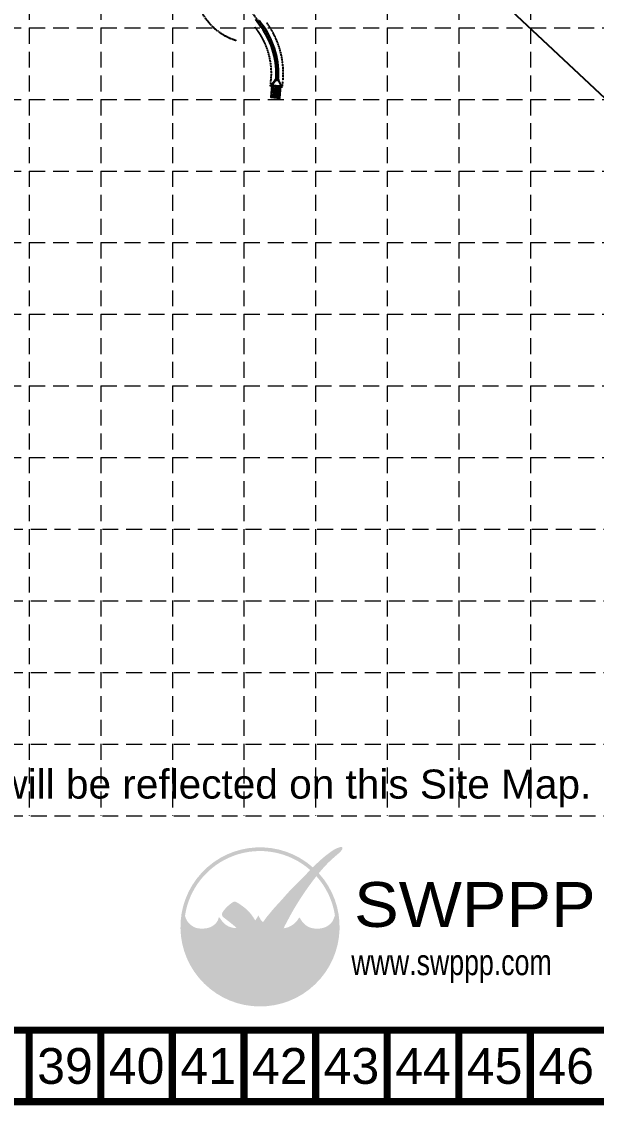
# Model space of a CAD drawing. Header units: inches. Extents: x 2468851 to 2474620, y 7110473 to 7114082.
# Drawn here: x 2472356 to 2473078, y 7110473 to 7111835 of the extents above; entities that cross this region are included whole.
import ezdxf
from ezdxf.enums import TextEntityAlignment as Align

# ---------------------------------------------------------------- set-up
doc = ezdxf.new("R2010")
doc.units = ezdxf.units.IN
doc.header["$MEASUREMENT"] = 0
for name, pattern in [('CENTER2', [1.125, 0.75, -0.125, 0.125, -0.125]), ('DASHED', [1.1, 0.9, -0.2]), ('HIDDEN', [0.375, 0.25, -0.125]), ('PHANTOM2', [3.15, 1.9, -0.25, 0.25, -0.25, 0.25, -0.25])]:
    doc.linetypes.add(name, pattern=pattern)
for name, color, linetype in [('BASE', 7, 'Continuous'), ('BDY', 250, 'PHANTOM2'), ('ESMT', 250, 'HIDDEN'), ('fut-bl', 157, 'DASHED'), ('GRID', 254, 'HIDDEN'), ('LOGO', 7, 'Continuous'), ('SODDED LOT', 2, 'Continuous'), ('STM', 1, 'Continuous'), ('stm-cl', 13, 'CENTER2'), ('stm-pipe', 5, 'Continuous')]:
    doc.layers.add(name, color=color, linetype=linetype)
doc.styles.add('LOGO1', font='ROCKEB.TTF', dxfattribs={"height": 25})
doc.styles.get("Standard").update_dxf_attribs({"font": 'ARIAL.TTF'})
pattern_1 = [(36.1597, (2472525.216, 7110953.12), (2.60804, 16.76896), [1.2, -1.8, 0.6, -1.8, 0.6, -6]), (36.1597, (2472529.352, 7110957.629), (2.60804, 16.76896), [0.6, -11.4]), (36.1597, (2472526.091, 7110955.99), (2.60804, 16.76896), [0.6, -1.2, 0.6, -9.6]), (36.1597, (2472530.581, 7110960.014), (2.60804, 16.76896), [1.2, -10.8]), (36.1597, (2472531.196, 7110961.207), (2.60804, 16.76896), [0.6, -11.4]), (36.1597, (2472527.582, 7110960.052), (2.60804, 16.76896), [1.2, -10.8]), (36.1597, (2472522.383, 7110956.996), (2.60804, 16.76896), [0.6, -1.2, 0.6, -3, 1.8, -4.8]), (36.1597, (2472528.457, 7110962.921), (2.60804, 16.76896), [1.2, -10.8]), (36.1597, (2472522.29, 7110959.157), (2.60804, 16.76896), [1.2, -0.6, 0.6, -4.8, 0.6, -4.2]), (36.1597, (2472521.452, 7110959.287), (2.60804, 16.76896), [0.6, -11.4]), (36.1597, (2472524.489, 7110962.25), (2.60804, 16.76896), [0.6, -0.6, 0.6, -10.2]), (36.1597, (2472522.681, 7110961.672), (2.60804, 16.76896), [0.6, -11.4]), (36.1597, (2472528.625, 7110966.759), (2.60804, 16.76896), [0.6, -11.4]), (36.1597, (2472523.911, 7110964.057), (2.60804, 16.76896), [0.6, -4.8, 0.6, -6]), (36.1597, (2472523.557, 7110964.542), (2.60804, 16.76896), [1.2, -10.8]), (36.1597, (2472525.141, 7110966.442), (2.60804, 16.76896), [1.2, -10.8]), (36.1597, (2472518.974, 7110962.678), (2.60804, 16.76896), [0.6, -7.2, 1.2, -3]), (126.1597, (2472522.029, 7110957.48), (-16.76896, 2.60804), [2.4, -2.4, 1.2, -6]), (126.1597, (2472522.514, 7110957.834), (-16.76896, 2.60804), [0.6, -4.2, 1.2, -6]), (126.1597, (2472524.768, 7110955.766), (-16.76896, 2.60804), [1.8, -10.2]), (126.1597, (2472525.253, 7110956.12), (-16.76896, 2.60804), [1.2, -10.8]), (126.1597, (2472526.799, 7110955.021), (-16.76896, 2.60804), [0.6, -7.2, 0.6, -0.6, 1.2, -1.8]), (126.1597, (2472527.768, 7110955.729), (-16.76896, 2.60804), [0.6, -4.2, 0.6, -6.6]), (126.1597, (2472525.42, 7110959.958), (-16.76896, 2.60804), [1.2, -1.8, 0.6, -0.6, 1.2, -6.6]), (126.1597, (2472527.321, 7110958.375), (-16.76896, 2.60804), [1.2, -6.6, 0.6, -3.6]), (126.1597, (2472529.221, 7110956.791), (-16.76896, 2.60804), [0.6, -0.6, 1.2, -9.6]), (126.1597, (2472525.588, 7110963.797), (-16.76896, 2.60804), [0.6, -11.4]), (126.1597, (2472526.072, 7110964.15), (-16.76896, 2.60804), [1.2, -1.2, 0.6, -0.6, 1.2, -7.2]), (126.1597, (2472529.743, 7110960.145), (-16.76896, 2.60804), [0.6, -0.6, 0.6, -1.2, 0.6, -8.4]), (126.1597, (2472528.718, 7110964.598), (-16.76896, 2.60804), [2.4, -9.6]), (126.1597, (2472529.91, 7110963.983), (-16.76896, 2.60804), [2.4, -1.8, 1.2, -6.6]), (126.1597, (2472533.227, 7110960.462), (-16.76896, 2.60804), [0.6, -1.8, 1.2, -8.4]), (126.1597, (2472533.004, 7110961.784), (-16.76896, 2.60804), [1.8, -10.2]), (81.1597, (2472529.091, 7110955.9525), (-7.08046, 9.6885), [0.84852, -16.12204]), (81.1597, (2472534.066, 7110960.331), (-7.08046, 9.6885), [0.84852, -14.425, 0.84852, -0.84852]), (81.1597, (2472527.414, 7110956.213), (-7.08046, 9.6885), [0.84852, -6.78816, 0.84852, -8.48536]), (81.1597, (2472529.836, 7110957.983), (-7.08046, 9.6885), [0.84852, -13.57648, 0.84852, -1.69704]), (81.1597, (2472530.321, 7110958.3374), (-7.08046, 9.6885), [1.69704, -6.78816, 1.69704, -6.78832]), (81.1597, (2472527.1904, 7110957.536), (-7.08046, 9.6885), [0.8484, -7.6368, 0.8484, -0.8484, 0.8484, -5.94016]), (81.1597, (2472531.681, 7110961.561), (-7.08046, 9.6885), [0.84852, -0.84852, 0.84852, -14.425]), (81.1597, (2472524.545, 7110957.089), (-7.08046, 9.6885), [0.84852, -10.18224, 0.84852, -5.09128]), (81.1597, (2472531.5875, 7110963.722), (-7.08046, 9.6885), [0.8484, -0.8484, 0.8484, -3.39408, 0.8484, -10.18288]), (81.1597, (2472524.712, 7110960.927), (-7.08046, 9.6885), [0.84852, -16.12204]), (81.1597, (2472521.936, 7110959.6415), (-7.08046, 9.6885), [1.69705, -15.27351]), (81.1597, (2472520.259, 7110959.902), (-7.08046, 9.6885), [0.84852, -0.84852, 0.84852, -14.425]), (81.1597, (2472524.526, 7110965.25), (-7.08046, 9.6885), [0.84852, -16.12204]), (81.1597, (2472526.724, 7110968.343), (-7.08046, 9.6885), [0.84852, -16.12204]), (171.1597, (2472528.867, 7110957.275), (-7.08046, 9.6885), [0.84852, -16.12204]), (171.1597, (2472529.352, 7110957.629), (-7.08046, 9.6885), [0.84852, -16.12204]), (171.1597, (2472526.091, 7110955.99), (-7.08046, 9.6885), [0.84852, -3.39408, 1.69704, -11.03092]), (171.1597, (2472524.1535, 7110954.574), (-7.08046, 9.6885), [0.84852, -16.12204]), (171.1597, (2472529.389, 7110960.629), (-7.08046, 9.6885), [0.84852, -6.788225, 0.84852, -8.4853]), (171.1597, (2472529.873, 7110960.983), (-7.08046, 9.6885), [0.8484, -5.0916, 0.8484, -5.0904, 0.8484, -4.24336]), (171.1597, (2472523.706, 7110957.219), (-7.08046, 9.6885), [0.84852, -16.12204]), (171.1597, (2472531.103, 7110963.368), (-7.08046, 9.6885), [1.6968, -4.2426, 0.8484, -0.8484, 0.8484, -8.48596]), (171.1597, (2472523.7434, 7110960.219), (-7.08046, 9.6885), [0.84852, -16.12204]), (171.1597, (2472527.619, 7110963.051), (-7.08046, 9.6885), [1.69705, -15.27351]), (171.1597, (2472528.103, 7110963.405), (-7.08046, 9.6885), [0.84852, -16.12204]), (171.1597, (2472524.489, 7110962.25), (-7.08046, 9.6885), [0.84852, -16.12204]), (171.1597, (2472520.52, 7110961.579), (-7.08046, 9.6885), [0.84852, -16.12204]), (171.1597, (2472528.271, 7110967.2435), (-7.08046, 9.6885), [0.84852, -16.12204]), (62.7248, (2472526.1844, 7110953.8284), (9.688504, 7.08046), [1.3416, -25.49122]), (62.7248, (2472524.5075, 7110954.089), (9.688504, 7.08046), [1.3416, -25.49122]), (62.7248, (2472524.1535, 7110954.5736), (9.688504, 7.08046), [1.3416, -25.49122]), (62.7248, (2472526.5756, 7110956.3437), (9.688504, 7.08046), [1.3416, -25.49122]), (62.7248, (2472524.675, 7110957.9274), (9.688504, 7.08046), [1.3416, -25.49122]), (62.7248, (2472524.321, 7110958.412), (9.688504, 7.08046), [1.3416, -25.49122]), (62.7248, (2472524.8427, 7110961.7656), (9.688504, 7.08046), [1.3416, -25.49122]), (62.7248, (2472524.973, 7110962.604), (9.688504, 7.08046), [1.3416, -25.49122]), (62.7248, (2472520.3896, 7110960.7407), (9.688504, 7.08046), [1.3416, -25.49122]), (62.7248, (2472523.296, 7110962.865), (9.688504, 7.08046), [1.3416, -25.49122]), (99.5947, (2472533.451, 7110959.1387), (-7.08046, 9.688504), [1.3416, -25.49122]), (99.5947, (2472529.9666, 7110958.822), (-7.08046, 9.688504), [1.3416, -25.49122]), (99.5947, (2472527.805, 7110958.7286), (-7.08046, 9.688504), [1.3416, -25.49122]), (99.5947, (2472528.1965, 7110961.244), (-7.08046, 9.688504), [1.3416, -25.49122]), (99.5947, (2472528.681, 7110961.598), (-7.08046, 9.688504), [1.3416, -25.49122]), (99.5947, (2472524.228, 7110960.573), (-7.08046, 9.688504), [1.3416, -25.49122]), (99.5947, (2472522.905, 7110960.3495), (-7.08046, 9.688504), [1.3416, -25.49122]), (99.5947, (2472525.3643, 7110965.1194), (-7.08046, 9.688504), [1.3416, -25.49122]), (99.5947, (2472520.781, 7110963.256), (-7.08046, 9.688504), [1.3416, -25.49122]), (152.7248, (2472521.4517, 7110959.2874), (-7.08046, 9.688504), [1.3416, -25.49122]), (152.7248, (2472527.265, 7110963.5357), (-7.08046, 9.688504), [1.3416, -25.49122]), (152.7248, (2472520.613, 7110959.418), (-7.08046, 9.688504), [1.3416, -25.49122]), (152.7248, (2472527.302, 7110966.5355), (-7.08046, 9.688504), [1.3416, -25.49122]), (152.7248, (2472520.6504, 7110962.4176), (-7.08046, 9.688504), [1.3416, -25.49122]), (152.7248, (2472522.234, 7110964.318), (-7.08046, 9.688504), [1.3416, -25.49122]), (189.5947, (2472529.091, 7110955.9525), (-9.688504, -7.08046), [1.3416, -25.49122]), (189.5947, (2472526.445, 7110955.505), (-9.688504, -7.08046), [1.3416, -25.49122]), (189.5947, (2472532.873, 7110960.946), (-9.688504, -7.08046), [1.3416, -25.49122]), (189.5947, (2472531.196, 7110961.207), (-9.688504, -7.08046), [1.3416, -25.49122]), (189.5947, (2472526.613, 7110959.3435), (-9.688504, -7.08046), [1.3416, -25.49122]), (189.5947, (2472523.8366, 7110958.058), (-9.688504, -7.08046), [1.3416, -25.49122]), (189.5947, (2472526.743, 7110960.182), (-9.688504, -7.08046), [1.3416, -25.49122]), (189.5947, (2472524.582, 7110960.0887), (-9.688504, -7.08046), [1.3416, -25.49122]), (189.5947, (2472522.812, 7110962.511), (-9.688504, -7.08046), [1.3416, -25.49122]), (189.5947, (2472518.489, 7110962.3244), (-9.688504, -7.08046), [1.3416, -25.49122]), (189.5947, (2472524.302, 7110966.5727), (-9.688504, -7.08046), [1.3416, -25.49122]), (189.5947, (2472525.271, 7110967.2807), (-9.688504, -7.08046), [1.3416, -25.49122])]

# ---------------------------------------------------------------- blocks, each defined once
blk = doc.blocks.new('new logo')
at = {"layer": 'LOGO'}
h = blk.add_hatch(color=170, dxfattribs=at)
h.paths.add_polyline_path([(67.43, 44.06), (66.82, 44.7), (66.35, 45.25), (65.96, 45.76), (65.54, 46.4), (65.09, 47.19), (64.7, 47.94), (64.44, 48.47), (64.18, 49.02), (63.92, 49.58), (63.67, 50.15), (63.31, 50.99), (62.9, 52), (62.6, 52.78), (62.42, 53.27), (62.25, 53.75), (62.07, 54.23), (61.88, 54.72), (61.69, 55.22), (61.48, 55.74), (61.26, 56.27), (61.03, 56.81), (60.78, 57.37), (60.52, 57.93), (60.25, 58.5), (59.96, 59.07), (59.66, 59.64), (59.34, 60.2), (59.02, 60.77), (58.68, 61.32), (58.34, 61.87), (57.99, 62.4), (57.64, 62.91), (57.29, 63.4), (56.95, 63.87), (56.61, 64.32), (56.27, 64.74), (55.93, 65.14), (55.58, 65.53), (55.23, 65.91), (54.91, 66.23), (53.98, 66.22), (52.92, 66.33), (52.05, 66.5), (51.45, 66.64), (50.85, 66.81), (50.26, 67.01), (49.41, 67.35), (48.33, 67.91), (47.34, 68.56), (46.46, 69.26), (45.69, 70.02), (45.01, 70.79), (44.44, 71.52), (43.98, 72.16), (43.6, 72.69), (43.42, 72.95), (43.25, 73.18), (43.1, 73.38), (42.96, 73.53), (42.85, 73.65), (42.75, 73.73), (42.66, 73.76), (42.59, 73.76), (42.53, 73.71), (42.48, 73.63), (42.43, 73.52), (42.38, 73.38), (42.33, 73.22), (42.19, 72.76), (41.96, 72.1), (41.67, 71.46), (41.36, 70.91), (40.98, 70.34), (40.53, 69.77), (40.01, 69.21), (39.42, 68.67), (38.77, 68.17), (38.06, 67.7), (37.31, 67.27), (36.53, 66.9), (35.73, 66.59), (34.88, 66.34), (33.96, 66.14), (32.97, 65.99), (31.89, 65.9), (30.76, 65.86), (29.65, 65.89), (28.59, 65.97), (27.62, 66.13), (26.71, 66.36), (25.83, 66.67), (24.95, 67.08), (24.08, 67.58), (23.21, 68.18), (22.36, 68.88), (21.76, 69.47), (21.37, 69.89), (20.98, 70.36), (20.61, 70.88), (20.24, 71.46), (19.89, 72.13), (19.54, 72.89), (19.19, 73.77), (18.85, 74.77, -0.595729), (106.28, 106.77), (106.97, 107.48), (107.53, 108.05), (108.12, 108.64, 37.93689), (112.29, 104.53), (112.05, 104.24), (111.57, 103.66), (111.09, 103.06), (110.61, 102.47, -0.146449), (123.57, 75.01), (123.33, 74.47), (123.13, 73.97), (122.94, 73.5), (122.77, 73.07), (122.51, 72.4), (122.22, 71.72), (121.9, 71.1), (121.52, 70.53), (121.11, 70), (120.66, 69.51), (120.15, 69.03), (119.62, 68.57), (119.04, 68.14), (118.44, 67.73), (117.81, 67.36), (117.15, 67.03), (116.47, 66.74), (115.76, 66.49), (115.03, 66.28), (114.28, 66.11), (113.5, 65.97), (112.72, 65.88), (111.92, 65.82), (111.11, 65.8), (110.29, 65.82), (109.44, 65.89), (108.56, 66.01), (107.66, 66.19), (106.75, 66.43), (105.88, 66.73), (105.05, 67.1), (104.26, 67.53), (103.5, 68.04), (102.78, 68.61), (102.07, 69.26), (101.4, 69.96), (100.78, 70.68), (100.24, 71.38), (99.83, 72.02), (99.55, 72.52), (99.4, 72.79), (99.26, 73.03), (99.13, 73.24), (99.02, 73.4), (98.92, 73.52), (98.82, 73.58), (98.72, 73.6), (98.63, 73.58), (98.54, 73.51), (98.45, 73.42), (98.36, 73.3), (98.26, 73.16), (98.17, 73), (98.06, 72.83), (97.8, 72.39), (97.42, 71.81), (96.93, 71.14), (96.41, 70.55), (95.93, 70.06), (95.41, 69.58), (94.84, 69.11), (94.21, 68.65), (93.52, 68.19), (92.75, 67.74), (91.9, 67.28), (90.95, 66.85), (90.08, 66.57), (89.39, 66.39), (88.62, 66.22), (87.78, 66.08), (87.59, 65.61), (87.38, 65.07), (87.13, 64.45), (86.86, 63.76), (86.57, 63), (86.26, 62.19), (85.94, 61.33), (85.6, 60.44), (85.25, 59.53), (84.91, 58.59), (84.56, 57.66), (84.21, 56.72), (83.87, 55.8), (83.53, 54.89), (83.21, 54.02), (82.9, 53.18), (82.61, 52.38), (82.34, 51.64), (82.09, 50.96), (81.86, 50.33), (81.65, 49.76), (81.33, 48.95), (80.94, 48.06), (80.54, 47.29), (80.1, 46.58), (79.62, 45.94), (79.13, 45.36), (78.61, 44.81), (78.1, 44.32), (77.57, 43.87), (77.04, 43.47), (76.48, 43.12), (75.9, 42.81), (75.31, 42.55), (74.58, 42.28), (73.74, 42.05), (72.97, 41.94), (72.25, 41.93), (71.55, 42.04), (70.87, 42.22), (70.06, 42.5), (69.36, 42.77), (68.67, 43.11), (68.04, 43.53)])
h.paths.add_polyline_path([(71.76, 72.04), (70.7, 73.9), (70.07, 75.23), (69.69, 74.29), (68.67, 72.59), (67.85, 71.67), (67.95, 71.51), (68.11, 71.24), (68.27, 70.99), (68.41, 70.76), (68.55, 70.55), (68.68, 70.37), (68.8, 70.21), (68.92, 70.07), (69.04, 69.95), (69.15, 69.84), (69.26, 69.75), (69.37, 69.67), (69.48, 69.59), (69.59, 69.52), (69.7, 69.46), (69.82, 69.41), (69.94, 69.36), (70.05, 69.32), (70.17, 69.28), (70.29, 69.25), (70.41, 69.22), (70.53, 69.2), (70.64, 69.18), (70.76, 69.17), (70.88, 69.16), (71, 69.15), (71.11, 69.15), (71.22, 69.16), (71.33, 69.17), (71.44, 69.19), (71.54, 69.21), (71.64, 69.24), (71.74, 69.27), (71.84, 69.31), (71.94, 69.35), (72.04, 69.4), (72.14, 69.45), (72.24, 69.51), (72.35, 69.58), (72.45, 69.65), (72.56, 69.72), (72.67, 69.81), (72.78, 69.9), (72.89, 70), (73, 70.1), (73.11, 70.21), (73.22, 70.34), (73.3, 70.42), (72.52, 71.08)], flags=17)
blk.add_hatch(color=240, dxfattribs=at).paths.add_polyline_path([(117.73, 117.3), (118.86, 118.16), (119.82, 118.88), (120.63, 119.47), (121.31, 119.95), (121.89, 120.34), (122.37, 120.64), (122.78, 120.89), (123.13, 121.1), (123.45, 121.27), (123.73, 121.42), (123.99, 121.55), (124.22, 121.67), (124.44, 121.77), (124.65, 121.85), (124.84, 121.93), (125.03, 122.01), (125.21, 122.09), (125.4, 122.16), (125.58, 122.23), (125.76, 122.3), (125.93, 122.37), (126.1, 122.44), (126.26, 122.49), (126.41, 122.55), (126.56, 122.6), (126.69, 122.64), (126.82, 122.67), (126.95, 122.71), (127.06, 122.73), (127.18, 122.76), (127.29, 122.78), (127.39, 122.79), (127.5, 122.8), (127.6, 122.81), (127.7, 122.82), (127.79, 122.82), (127.89, 122.82), (127.98, 122.82), (128.06, 122.81), (128.14, 122.8), (128.22, 122.79), (128.29, 122.78), (128.35, 122.76), (128.42, 122.74), (128.47, 122.72), (128.52, 122.7), (128.57, 122.67), (128.62, 122.64), (128.65, 122.61), (128.69, 122.57), (128.72, 122.53), (128.75, 122.49), (128.77, 122.44), (128.79, 122.39), (128.81, 122.34), (128.82, 122.28), (128.83, 122.21), (128.84, 122.14), (128.84, 122.07), (128.84, 122), (128.83, 121.92), (128.82, 121.84), (128.81, 121.76), (128.79, 121.68), (128.77, 121.6), (128.74, 121.52), (128.7, 121.44), (128.66, 121.35), (128.61, 121.26), (128.56, 121.16), (128.5, 121.06), (128.43, 120.95), (128.35, 120.83), (128.27, 120.7), (128.18, 120.57), (128.08, 120.42), (127.96, 120.27), (127.85, 120.12), (127.71, 119.96), (127.57, 119.79), (127.42, 119.62), (127.25, 119.44), (127.06, 119.24), (126.84, 119.03), (126.58, 118.79), (126.28, 118.52), (125.94, 118.21), (125.54, 117.86), (125.08, 117.47), (124.58, 117.04), (124.04, 116.57), (123.48, 116.08), (122.89, 115.57), (122.3, 115.05), (121.71, 114.53), (121.13, 114.01), (120.58, 113.5), (120.04, 112.99), (119.52, 112.49), (119.01, 111.99), (118.51, 111.49), (118.02, 110.99), (117.53, 110.47), (117.03, 109.94), (116.53, 109.4), (116.03, 108.85), (115.52, 108.29), (115.02, 107.71), (114.51, 107.14), (114.01, 106.56), (113.51, 105.98), (113.02, 105.4), (112.54, 104.82), (112.05, 104.24), (111.57, 103.66), (111.09, 103.06), (110.59, 102.44), (110.09, 101.8), (109.56, 101.13), (109.02, 100.43), (108.45, 99.68), (107.87, 98.9), (107.27, 98.1), (106.66, 97.27), (106.04, 96.43), (105.43, 95.59), (104.82, 94.74), (104.23, 93.91), (103.65, 93.08), (103.08, 92.27), (102.52, 91.46), (101.97, 90.65), (101.42, 89.84), (100.87, 89.01), (100.32, 88.18), (99.77, 87.33), (99.2, 86.45), (98.63, 85.56), (98.06, 84.66), (97.5, 83.76), (96.94, 82.87), (96.4, 81.99), (95.88, 81.13), (95.38, 80.29), (94.91, 79.49), (94.46, 78.72), (94.03, 77.96), (93.61, 77.23), (93.21, 76.5), (92.81, 75.77), (92.41, 75.04), (92.01, 74.29), (91.6, 73.54), (91.18, 72.77), (90.78, 72.02), (90.38, 71.27), (90, 70.56), (89.64, 69.88), (89.31, 69.25), (89.01, 68.69), (88.75, 68.19), (88.53, 67.74), (88.33, 67.32), (88.15, 66.92), (87.97, 66.52), (87.78, 66.08), (87.59, 65.61), (87.38, 65.07), (87.13, 64.45), (86.86, 63.76), (86.57, 63), (86.26, 62.19), (85.94, 61.33), (85.6, 60.44), (85.25, 59.53), (84.91, 58.59), (84.56, 57.66), (84.21, 56.72), (83.87, 55.8), (83.53, 54.89), (83.21, 54.02), (82.9, 53.18), (82.61, 52.38), (82.34, 51.64), (82.09, 50.96), (81.86, 50.33), (81.65, 49.76), (81.44, 49.23), (81.24, 48.75), (81.04, 48.29), (80.84, 47.87), (80.64, 47.48), (80.43, 47.11), (80.2, 46.75), (79.97, 46.41), (79.73, 46.09), (79.49, 45.78), (79.24, 45.49), (78.99, 45.21), (78.74, 44.95), (78.48, 44.69), (78.23, 44.45), (77.97, 44.21), (77.71, 43.99), (77.44, 43.78), (77.17, 43.58), (76.9, 43.39), (76.62, 43.21), (76.33, 43.04), (76.04, 42.89), (75.75, 42.75), (75.45, 42.62), (75.16, 42.5), (74.87, 42.39), (74.58, 42.29), (74.3, 42.2), (74.02, 42.13), (73.75, 42.07), (73.49, 42.02), (73.23, 41.98), (72.98, 41.95), (72.73, 41.94), (72.49, 41.93), (72.24, 41.94), (72.01, 41.97), (71.77, 42), (71.53, 42.05), (71.3, 42.11), (71.06, 42.17), (70.83, 42.24), (70.59, 42.32), (70.35, 42.4), (70.12, 42.48), (69.88, 42.57), (69.64, 42.66), (69.4, 42.76), (69.16, 42.87), (68.93, 42.98), (68.69, 43.11), (68.47, 43.25), (68.25, 43.39), (68.04, 43.55), (67.83, 43.72), (67.62, 43.9), (67.42, 44.09), (67.22, 44.28), (67.03, 44.49), (66.83, 44.69), (66.64, 44.9), (66.45, 45.13), (66.26, 45.36), (66.06, 45.62), (65.86, 45.91), (65.65, 46.23), (65.43, 46.59), (65.2, 47), (64.96, 47.45), (64.7, 47.94), (64.44, 48.47), (64.18, 49.02), (63.92, 49.58), (63.67, 50.15), (63.43, 50.71), (63.2, 51.26), (62.99, 51.78), (62.79, 52.29), (62.6, 52.78), (62.42, 53.27), (62.25, 53.75), (62.07, 54.23), (61.88, 54.72), (61.69, 55.22), (61.48, 55.74), (61.26, 56.27), (61.03, 56.81), (60.78, 57.37), (60.52, 57.93), (60.25, 58.5), (59.96, 59.07), (59.66, 59.64), (59.34, 60.2), (59.02, 60.77), (58.68, 61.32), (58.34, 61.87), (57.99, 62.4), (57.64, 62.91), (57.29, 63.4), (56.95, 63.87), (56.61, 64.32), (56.27, 64.74), (55.93, 65.14), (55.58, 65.53), (55.23, 65.91), (54.86, 66.28), (54.49, 66.65), (54.09, 67.01), (53.68, 67.39), (53.25, 67.76), (52.81, 68.14), (52.35, 68.52), (51.89, 68.9), (51.42, 69.28), (50.95, 69.66), (50.48, 70.04), (50.01, 70.41), (49.54, 70.78), (49.09, 71.13), (48.65, 71.47), (48.24, 71.8), (47.84, 72.11), (47.47, 72.4), (47.14, 72.66), (46.83, 72.9), (46.56, 73.11), (46.32, 73.3), (46.11, 73.47), (45.92, 73.63), (45.75, 73.78), (45.6, 73.92), (45.46, 74.05), (45.34, 74.18), (45.23, 74.31), (45.13, 74.44), (45.04, 74.56), (44.96, 74.69), (44.9, 74.82), (44.84, 74.96), (44.8, 75.1), (44.76, 75.24), (44.73, 75.39), (44.72, 75.54), (44.71, 75.69), (44.7, 75.84), (44.71, 75.99), (44.72, 76.15), (44.75, 76.3), (44.78, 76.45), (44.81, 76.6), (44.86, 76.75), (44.92, 76.9), (44.99, 77.06), (45.07, 77.23), (45.17, 77.4), (45.29, 77.59), (45.42, 77.8), (45.57, 78.01), (45.73, 78.24), (45.91, 78.48), (46.11, 78.73), (46.32, 78.99), (46.55, 79.26), (46.8, 79.54), (47.06, 79.83), (47.33, 80.13), (47.62, 80.43), (47.91, 80.73), (48.21, 81.04), (48.52, 81.34), (48.84, 81.64), (49.16, 81.93), (49.48, 82.21), (49.79, 82.48), (50.1, 82.74), (50.41, 82.98), (50.7, 83.21), (50.98, 83.42), (51.24, 83.62), (51.49, 83.79), (51.7, 83.95), (51.9, 84.08), (52.08, 84.19), (52.25, 84.29), (52.4, 84.38), (52.55, 84.45), (52.68, 84.51), (52.82, 84.56), (52.95, 84.61), (53.08, 84.64), (53.21, 84.67), (53.34, 84.69), (53.47, 84.7), (53.6, 84.7), (53.72, 84.69), (53.85, 84.68), (53.97, 84.65), (54.1, 84.62), (54.22, 84.58), (54.35, 84.54), (54.48, 84.48), (54.61, 84.43), (54.74, 84.36), (54.88, 84.3), (55.02, 84.23), (55.17, 84.15), (55.34, 84.06), (55.51, 83.97), (55.7, 83.86), (55.91, 83.73), (56.14, 83.59), (56.4, 83.42), (56.68, 83.23), (56.99, 83.01), (57.32, 82.78), (57.67, 82.53), (58.03, 82.27), (58.4, 81.99), (58.79, 81.71), (59.18, 81.42), (59.57, 81.13), (59.97, 80.83), (60.37, 80.53), (60.76, 80.22), (61.15, 79.91), (61.54, 79.59), (61.91, 79.27), (62.28, 78.93), (62.64, 78.6), (62.98, 78.25), (63.32, 77.9), (63.65, 77.54), (63.97, 77.17), (64.29, 76.79), (64.6, 76.4), (64.91, 76.01), (65.22, 75.6), (65.52, 75.19), (65.82, 74.78), (66.11, 74.37), (66.39, 73.96), (66.66, 73.57), (66.91, 73.18), (67.15, 72.81), (67.37, 72.45), (67.58, 72.12), (67.77, 71.8), (67.95, 71.51), (68.11, 71.24), (68.27, 70.99), (68.41, 70.76), (68.55, 70.55), (68.68, 70.37), (68.8, 70.21), (68.92, 70.07), (69.04, 69.95), (69.15, 69.84), (69.26, 69.75), (69.37, 69.67), (69.48, 69.59), (69.59, 69.52), (69.7, 69.46), (69.82, 69.41), (69.94, 69.36), (70.05, 69.32), (70.17, 69.28), (70.29, 69.25), (70.41, 69.22), (70.53, 69.2), (70.64, 69.18), (70.76, 69.17), (70.88, 69.16), (71, 69.15), (71.11, 69.15), (71.22, 69.16), (71.33, 69.17), (71.44, 69.19), (71.54, 69.21), (71.64, 69.24), (71.74, 69.27), (71.84, 69.31), (71.94, 69.35), (72.04, 69.4), (72.14, 69.45), (72.24, 69.51), (72.35, 69.58), (72.45, 69.65), (72.56, 69.72), (72.67, 69.81), (72.78, 69.9), (72.89, 70), (73, 70.1), (73.11, 70.21), (73.22, 70.34), (73.34, 70.47), (73.46, 70.61), (73.58, 70.77), (73.72, 70.94), (73.85, 71.12), (74, 71.32), (74.15, 71.53), (74.32, 71.77), (74.5, 72.01), (74.68, 72.27), (74.88, 72.55), (75.09, 72.84), (75.32, 73.15), (75.56, 73.46), (75.82, 73.79), (76.09, 74.14), (76.37, 74.49), (76.67, 74.87), (76.99, 75.25), (77.32, 75.65), (77.66, 76.07), (78.02, 76.5), (78.39, 76.95), (78.77, 77.42), (79.18, 77.91), (79.6, 78.4), (80.03, 78.92), (80.49, 79.45), (80.96, 80), (81.46, 80.56), (81.97, 81.13), (82.5, 81.72), (83.04, 82.31), (83.59, 82.91), (84.14, 83.51), (84.68, 84.1), (85.22, 84.68), (85.74, 85.25), (86.24, 85.81), (86.73, 86.35), (87.2, 86.89), (87.67, 87.41), (88.13, 87.94), (88.59, 88.46), (89.06, 88.98), (89.53, 89.52), (90.01, 90.05), (90.5, 90.6), (91, 91.16), (91.52, 91.73), (92.06, 92.31), (92.61, 92.9), (93.18, 93.5), (93.77, 94.12), (94.38, 94.75), (95.01, 95.39), (95.64, 96.03), (96.28, 96.68), (96.92, 97.32), (97.56, 97.96), (98.19, 98.58), (98.8, 99.19), (99.39, 99.77), (99.96, 100.34), (100.52, 100.9), (101.07, 101.45), (101.61, 101.98), (102.14, 102.52), (102.66, 103.05), (103.19, 103.59), (103.72, 104.13), (104.25, 104.67), (104.78, 105.23), (105.32, 105.78), (105.86, 106.34), (106.41, 106.91), (106.97, 107.48), (107.53, 108.05), (108.11, 108.62), (108.69, 109.2), (109.27, 109.77), (109.86, 110.34), (110.45, 110.91), (111.04, 111.47), (111.62, 112.02), (112.2, 112.56), (112.77, 113.1), (113.35, 113.62), (113.95, 114.16), (114.58, 114.71), (115.26, 115.3), (116.01, 115.91), (116.82, 116.58)])
at = {"layer": 'LOGO', "style": 'LOGO1'}
for s, height, width, p in [('SWPPP', 31.324, 1.115, (136.96, 67.05)), ('www.swppp.com', 18.1118, 0.77, (135.01, 33.35))]:
    blk.add_text(s, height=height, dxfattribs=dict(at, width=width)).set_placement(p)

msp = doc.modelspace()

# ---------------------------------------------------------------- hatches: boundary and pattern name
at = {"layer": 'SODDED LOT', "linetype": 'Continuous'}
h = msp.add_hatch(dxfattribs=at)
h.set_pattern_fill('ANSI31', color=256, scale=40, style=0)
h.paths.add_polyline_path([(2472093.3, 7112787.7), (2472221.6, 7112787.6), (2472221.1, 7112667.4), (2472093.2, 7112666.7), (2472093.2, 7112679.1), (2472093.2, 7112787.7)])
h.paths.add_polyline_path([(2471960.5, 7112505.4), (2471959.7, 7112628.2), (2472033.7, 7112628.2), (2472034.4, 7112505.2), (2471960.5, 7112505.3)])
h.paths.add_polyline_path([(2472943.9, 7112483.2), (2472828.6, 7112440.6), (2472835.7, 7112422.6), (2472839.7, 7112413.5), (2472848, 7112395.6), (2472853, 7112385.9), (2472858.5, 7112375.6), (2472870.5, 7112355.8), (2472902, 7112375.7), (2472974.1, 7112421.8), (2472963.7, 7112439.4), (2472954.7, 7112457.2), (2472946.7, 7112476.1), (2472944.1, 7112483.1)])
h.paths.add_polyline_path([(2473207.1, 7112415.6), (2473209.5, 7112419.3), (2473291.2, 7112550.2), (2473277.1, 7112559.7), (2473268.7, 7112565.8), (2473246, 7112583.4), (2473233.4, 7112592.2), (2473227.8, 7112595.8), (2473221.5, 7112599.4), (2473212.3, 7112604.8), (2473198.4, 7112611.8), (2473179.6, 7112620.1), (2473161, 7112626.5), (2473143.6, 7112631.4), (2473124.7, 7112635.3), (2473119.2, 7112635.2), (2473114.5, 7112633.7), (2473110.4, 7112630.8), (2473107.9, 7112626.3), (2473106.6, 7112621.6), (2473105.4, 7112606.6), (2473105.5, 7112593.2), (2473106.9, 7112578.9), (2473109.8, 7112566), (2473113.8, 7112552.9), (2473118.8, 7112540.9), (2473119.6, 7112539.3), (2473125.5, 7112528.4), (2473132.5, 7112517.6), (2473154.5, 7112487.4), (2473189.1, 7112440.1), (2473207, 7112415.6)])
h.paths.add_polyline_path([(2472149.9, 7113580.6), (2472139.1, 7113587.3), (2472148.3, 7113599.5), (2472130, 7113617.4), (2472301, 7113620.9), (2472421, 7113670.5), (2472435.9, 7113657.7), (2472418.5, 7113656.7), (2472386.3, 7113644.4), (2472349.6, 7113630.6), (2472301, 7113613.8), (2472253.5, 7113608.2), (2472206, 7113607.7), (2472182, 7113606.7), (2472168.8, 7113602.6), (2472156, 7113590.3)])
h.paths.add_polyline_path([(2472770.9, 7113693.3), (2472783.8, 7113696.4), (2473029.2, 7113695.4), (2473046.2, 7113689.7), (2473045.7, 7113705.7), (2472771.5, 7113707.2)])
h.paths.add_polyline_path([(2473645.4, 7113690.7), (2473645, 7113704.6), (2473380.1, 7113706.2), (2473375.6, 7113692.3), (2473381.7, 7113694.8), (2473634.3, 7113693.9)])
h.paths.add_polyline_path([(2473661.8, 7113026.9), (2473687.5, 7113025.6), (2473728.5, 7113019.3), (2473771.1, 7113012.6), (2473800.8, 7113000.6), (2473816.1, 7112992), (2473817.6, 7112992.3), (2473826.6, 7112959), (2473778.3, 7112869.4), (2473754.2, 7112818.3), (2473704.9, 7112707.3), (2473675.9, 7112628.5), (2473649.4, 7112551.6), (2473609.4, 7112401.1), (2473622, 7112397.2), (2473660.2, 7112541.4), (2473687, 7112623.6), (2473721, 7112714), (2473756.5, 7112795.8), (2473776.2, 7112842.1), (2473803.7, 7112892.8), (2473821.3, 7112931.8), (2473838.2, 7112953.9), (2473843.8, 7112970.4), (2473841.6, 7112985), (2473834.4, 7112995.8), (2473821.8, 7113003.5), (2473803.5, 7113011.6), (2473780.8, 7113020.1), (2473754.2, 7113027.8), (2473717.9, 7113032.7), (2473683.7, 7113037.8), (2473675.2, 7113037.5), (2473668.5, 7113034.7), (2473663, 7113029)])
h.paths.add_polyline_path([(2473971.5, 7113199.8), (2473953.3, 7113211.9), (2473941.2, 7113192.1), (2473861.1, 7113065.6), (2473810.5, 7113087.5), (2473761.2, 7113101.5), (2473721, 7113107), (2473697.2, 7113110.4), (2473674.1, 7113113.7), (2473679.5, 7113105.3), (2473686.7, 7113099.9), (2473703.5, 7113097.6), (2473742.5, 7113092.2), (2473787.4, 7113083.2), (2473826.4, 7113070), (2473851, 7113058.6), (2473862.4, 7113053.2), (2473874.4, 7113053.5), (2473885.8, 7113058.3), (2473896, 7113069.7), (2473937.9, 7113137.7), (2473969.9, 7113198.6)])
h.paths.add_polyline_path([(2474189.4, 7113705.6), (2474212.7, 7113695.3), (2474173.1, 7113585.5), (2474125.5, 7113471.6), (2474078.4, 7113374), (2473995.2, 7113231.4), (2473980.7, 7113211.8), (2473961.7, 7113224.1), (2474019.2, 7113316.2), (2474060, 7113393.3), (2474123.1, 7113525), (2474155.5, 7113608.2)])
h.paths.add_polyline_path([(2472613.3, 7113048.1), (2472742.6, 7113047.9), (2472742.9, 7112984.1), (2472740.2, 7112975), (2472732.2, 7112966.8), (2472722.7, 7112964.6), (2472628.3, 7112964.8), (2472620.3, 7112967.7), (2472615.7, 7112974.1), (2472614.1, 7112982.3), (2472613.3, 7112995.2)])
h.paths.add_polyline_path([(2472069.9, 7112331.6), (2472070.3, 7112318.1), (2472070.6, 7112197.1), (2471996.7, 7112197.2), (2471995.8, 7112331.7), (2472070.2, 7112331.6)])
h.paths.add_polyline_path([(2472440.2, 7112197.1), (2472440.4, 7112331.7), (2472514.3, 7112331.7), (2472514.1, 7112311.4), (2472514.1, 7112197.1), (2472440.4, 7112197.1)])
h.paths.add_polyline_path([(2471733.8, 7111882.3), (2471733.8, 7111970.4), (2471868.6, 7111970.9), (2471868.3, 7111882.5), (2471840.6, 7111882.4), (2471733.9, 7111882)])
edge = h.paths.add_edge_path()
edge.add_line((2471343.5, 7111971), (2471344.1, 7111826.6))
edge.add_line((2471344.1, 7111826.6), (2471538.5, 7111827.3))
edge.add_arc((2471538.4, 7111847.3), 20, 270.2036, 360.1993)
edge.add_line((2471558.4, 7111847.3), (2471558.4, 7111971.6))
edge.add_line((2471558.4, 7111971.6), (2471343.5, 7111970.9))
edge.add_line((2471343.5, 7111970.9), (2471343.5, 7111971))
h.paths.add_polyline_path([(2471436.5, 7111651.3), (2471435.9, 7111795.9), (2471345.6, 7111795.6), (2471346, 7111779), (2471346.3, 7111651.2), (2471436.4, 7111651.4)])
edge = h.paths.add_edge_path()
edge.add_line((2470893.9, 7111969.8), (2470893.5, 7112114))
edge.add_line((2470893.5, 7112114), (2470801.6, 7112113.7))
edge.add_arc((2470801.7, 7112093.7), 20, 90.1777, 179.3767)
edge.add_line((2470781.7, 7112094), (2470781.6, 7112090.9))
edge.add_line((2470781.6, 7112090.9), (2470782.1, 7111968.8))
edge.add_line((2470782.1, 7111968.8), (2470894, 7111969.6))
edge.add_line((2470894, 7111969.6), (2470893.9, 7111969.8))
h.paths.add_polyline_path([(2470750.3, 7112143.4), (2470731.6, 7112143.5), (2470623.9, 7112143.1), (2470623.3, 7112319.6), (2470749.9, 7112320.1), (2470750.4, 7112143.4)])
h.paths.add_polyline_path([(2470605.1, 7111911.5), (2470605.1, 7111834.6), (2470462.4, 7111834.1), (2470462.1, 7111911), (2470480.8, 7111911.1), (2470605.1, 7111911.5)])
at = {"layer": 'STM', "ltscale": 0.5}
h = msp.add_hatch(dxfattribs=at)
h.set_pattern_fill('AGGREGAT', scale=12, angle=36.1597, style=0)
h.set_pattern_definition(pattern_1)
h.paths.add_polyline_path([(2472670.3, 7111754.8), (2472668.9, 7111739.9), (2472680.3, 7111738.9), (2472681.7, 7111753.8)])
h = msp.add_hatch(dxfattribs=at)
h.set_pattern_fill('AGGREGAT', scale=12, angle=36.1597, style=0)
h.set_pattern_definition(pattern_1)
h.paths.add_polyline_path([(2472670.3, 7111754.8), (2472668.9, 7111739.9), (2472680.3, 7111738.9), (2472681.7, 7111753.8)])
at = {"layer": 'stm-pipe'}
h = msp.add_hatch(dxfattribs=at)
h.set_pattern_fill('ANSI31', color=5, style=0)
h.set_pattern_definition([(45, (0, 0), (-0.0883883476483, 0.0883883476483), [])])
h.paths.add_polyline_path([(2472669.9, 7111755.1), (2472670.3, 7111754.8), (2472674.9, 7111761.4), (2472678.4, 7111761.1), (2472681.8, 7111753.8), (2472682.3, 7111754), (2472679, 7111761.1), (2472679, 7111761.7), (2472674.4, 7111762.1), (2472674.3, 7111761.5)])

# ---------------------------------------------------------------- linework, layer by layer
at = {"layer": 'BASE', "const_width": 9}
for points in [[(2468855.2, 7110477.2), (2474615.2, 7110477.2), (2474615.2, 7114077.2), (2468855.2, 7114077.2)], [(2468945.2, 7110567.2), (2474525.2, 7110567.2), (2474525.2, 7113987.2), (2468945.2, 7113987.2)]]:
    msp.add_lwpolyline(points, close=True, dxfattribs=at)
for points in [[(2472365.2, 7110477.2), (2472365.2, 7110567.2)], [(2472455.2, 7110477.2), (2472455.2, 7110567.2)], [(2472545.2, 7110477.2), (2472545.2, 7110567.2)], [(2472635.2, 7110477.2), (2472635.2, 7110567.2)], [(2472725.2, 7110477.2), (2472725.2, 7110567.2)], [(2472815.2, 7110477.2), (2472815.2, 7110567.2)], [(2472905.2, 7110477.2), (2472905.2, 7110567.2)], [(2472995.2, 7110477.2), (2472995.2, 7110567.2)]]:
    msp.add_lwpolyline(points, dxfattribs=at)
at = {"layer": 'BDY', "ltscale": 300}
msp.add_line((2472784.8, 7112023.8), (2473101.6, 7111726.7), dxfattribs=at)
at = {"layer": 'ESMT', "linetype": 'HIDDEN'}
for p, q in [((2472668.5, 7111754), (2472669.2, 7111761.9)), ((2472683.4, 7111752.6), (2472668.5, 7111754)), ((2472683.4, 7111752.6), (2472684.1, 7111760.6))]:
    msp.add_line(p, q, dxfattribs=at)
for radius in [107.5, 92.5]:
    msp.add_arc((2472577.1, 7111770.1), radius, 354.9069, 36.1598, dxfattribs=at)
at = {"layer": 'fut-bl'}
msp.add_arc((2472647.4, 7111883.2), 75, 186.2334, 253.0297, dxfattribs=at)
at = {"layer": 'GRID', "color": 252, "linetype": 'HIDDEN', "lineweight": 0, "ltscale": 80}
for p, q in [((2472365.2, 7113987.2), (2472365.2, 7110836.8)), ((2472455.2, 7113987.2), (2472455.2, 7110836.8)), ((2472545.2, 7113987.2), (2472545.2, 7110836.8)), ((2472635.2, 7113987.2), (2472635.2, 7110836.8)), ((2472725.2, 7113987.2), (2472725.2, 7110836.8)), ((2472815.2, 7113987.2), (2472815.2, 7110836.8)), ((2472905.2, 7113987.2), (2472905.2, 7110836.8)), ((2472995.2, 7113987.2), (2472995.2, 7110836.8)), ((2468945.2, 7111827.2), (2474525.2, 7111827.2)), ((2468945.2, 7111737.2), (2474525.2, 7111737.2)), ((2468945.2, 7111647.2), (2474525.2, 7111647.2)), ((2468945.2, 7111557.2), (2474525.2, 7111557.2)), ((2468945.2, 7111467.2), (2474525.2, 7111467.2)), ((2468945.2, 7111377.2), (2474525.2, 7111377.2)), ((2468945.2, 7111287.2), (2474525.2, 7111287.2)), ((2468947.2, 7111196.8), (2474527.2, 7111196.8)), ((2468947.2, 7111106.8), (2474527.2, 7111106.8)), ((2468947.2, 7111016.8), (2474527.2, 7111016.8)), ((2468947.2, 7110926.8), (2474527.2, 7110926.8)), ((2468947.2, 7110836.8), (2474527.2, 7110836.8))]:
    msp.add_line(p, q, dxfattribs=at)
at = {"layer": 'STM', "color": 7, "linetype": 'HIDDEN'}
for p, q in [((2472668.5, 7111754), (2472669.2, 7111761.9)), ((2472683.4, 7111752.6), (2472668.5, 7111754)), ((2472683.4, 7111752.6), (2472684.1, 7111760.6))]:
    msp.add_line(p, q, dxfattribs=at)
at = {"layer": 'STM', "color": 7, "ltscale": 0.5}
msp.add_lwpolyline([(2472670.3, 7111754.8), (2472668.9, 7111739.9), (2472680.3, 7111738.9), (2472681.7, 7111753.8)], close=True, dxfattribs=at)
msp.add_lwpolyline([(2472670.3, 7111754.8), (2472668.9, 7111739.9), (2472680.3, 7111738.9), (2472681.7, 7111753.8)], close=True, dxfattribs=at)
at = {"layer": 'STM', "color": 7, "linetype": 'HIDDEN'}
for radius, end in [(92.5, 38.8652), (107.5, 34.6232)]:
    msp.add_arc((2472577.1, 7111770.1), radius, 354.9069, end, dxfattribs=at)
at = {"layer": 'stm-cl', "color": 5}
msp.add_line((2472574.6, 7111943), (2472657.8, 7111829.2), dxfattribs=at)
msp.add_arc((2472577.1, 7111770.1), 100, 354.9069, 36.1598, dxfattribs=at)
at = {"layer": 'stm-pipe', "color": 5}
for p, q in [((2472649.5, 7111838), (2472656.6, 7111828.3)), ((2472654.1, 7111836.7), (2472659, 7111830)), ((2472670.3, 7111754.8), (2472681.8, 7111753.8))]:
    msp.add_line(p, q, dxfattribs=at)
msp.add_lwpolyline([(2472669.9, 7111755.1), (2472670.3, 7111754.8), (2472674.9, 7111761.4), (2472678.4, 7111761.1), (2472681.8, 7111753.8), (2472682.3, 7111754), (2472679, 7111761.1), (2472679, 7111761.7), (2472674.4, 7111762.1), (2472674.3, 7111761.5), (2472669.9, 7111755.1)], dxfattribs=at)
for radius in [98.5, 101.5]:
    msp.add_arc((2472577.1, 7111770.1), radius, 354.9069, 36.1598, dxfattribs=at)

# ---------------------------------------------------------------- block references
at = {"xscale": 1.799999999813735, "yscale": 1.799999999813735, "zscale": 1.800000000017462}
msp.add_blockref('new logo', (2472527.1, 7110576.3), dxfattribs=at)

# ---------------------------------------------------------------- texts
at = {"layer": 'BASE', "color": 7}
msp.add_text('Location of concrete washout will be determined in the field and will be reflected on this Site Map.', height=36.499, dxfattribs=at).set_placement((2470878.2, 7110858.3))
at = {"layer": 'BASE'}
for s, p in [('39', (2472410.2, 7110522.2)), ('40', (2472500.2, 7110522.2)), ('41', (2472590.2, 7110522.2)), ('42', (2472680.2, 7110522.2)), ('43', (2472770.2, 7110522.2)), ('44', (2472860.2, 7110522.2)), ('45', (2472950.2, 7110522.2)), ('46', (2473040.2, 7110522.2))]:
    msp.add_text(s, height=45, dxfattribs=at).set_placement(p, align=Align.MIDDLE_CENTER)

doc.saveas('drawing.dxf')
